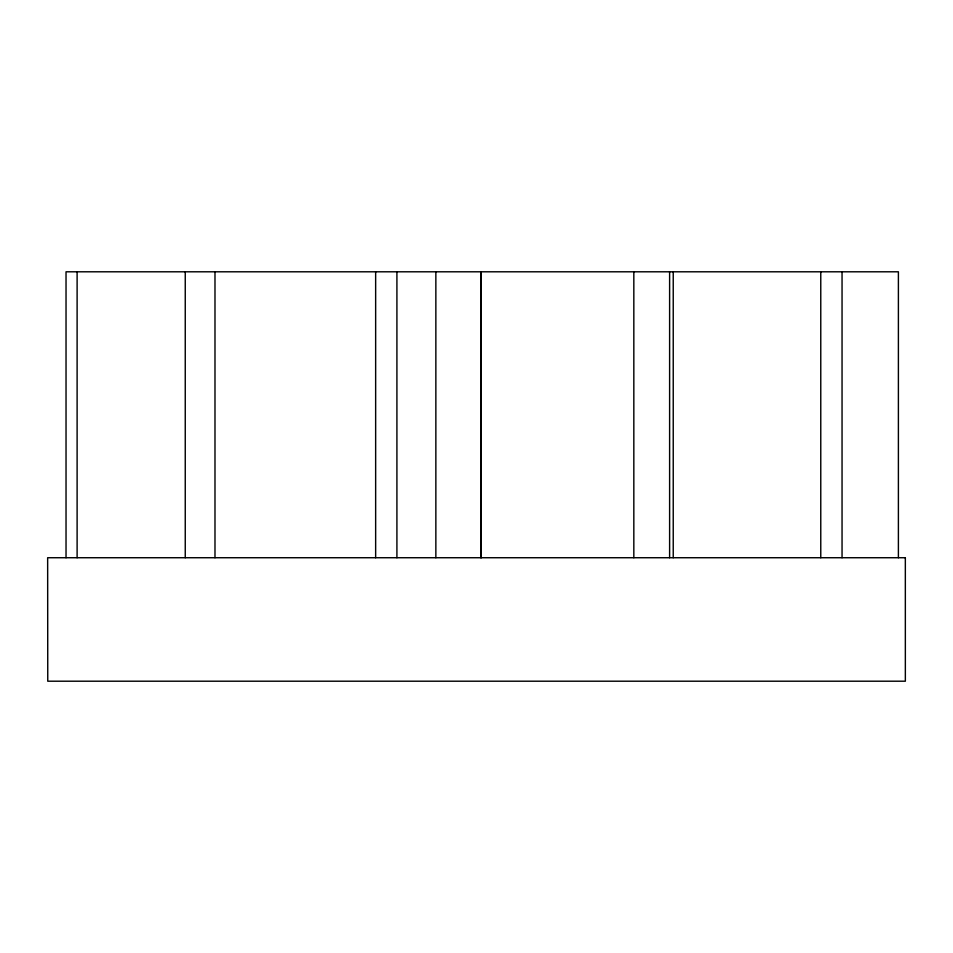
<?xml version="1.0" encoding="UTF-8"?>
<svg xmlns="http://www.w3.org/2000/svg" width="953" height="953" viewBox="0 0 953 953"><rect width="100%" height="100%" fill="white"/><g stroke="black" fill="none" stroke-linecap="round" stroke-linejoin="round"><path stroke-width="1.43" d="M898.393 557.731L898.393 271.796L66.031 271.796L66.031 557.731M842.047 271.796L842.047 557.731M820.771 271.796L820.771 557.731M673.235 271.796L673.235 557.731M669.614 271.796L669.614 557.731M633.828 271.796L633.828 557.731M481.277 271.796L481.277 557.731M480.8 271.796L480.8 557.731M435.855 271.796L435.855 557.731M396.913 271.796L396.913 557.731M375.649 271.796L375.649 557.731M214.985 271.796L214.985 557.731M185.251 271.796L185.251 557.731M77.11 271.796L77.11 557.731M905.338 557.731L47.65 557.731L47.757 681.204L905.35 681.204L905.338 557.731"/></g></svg>
